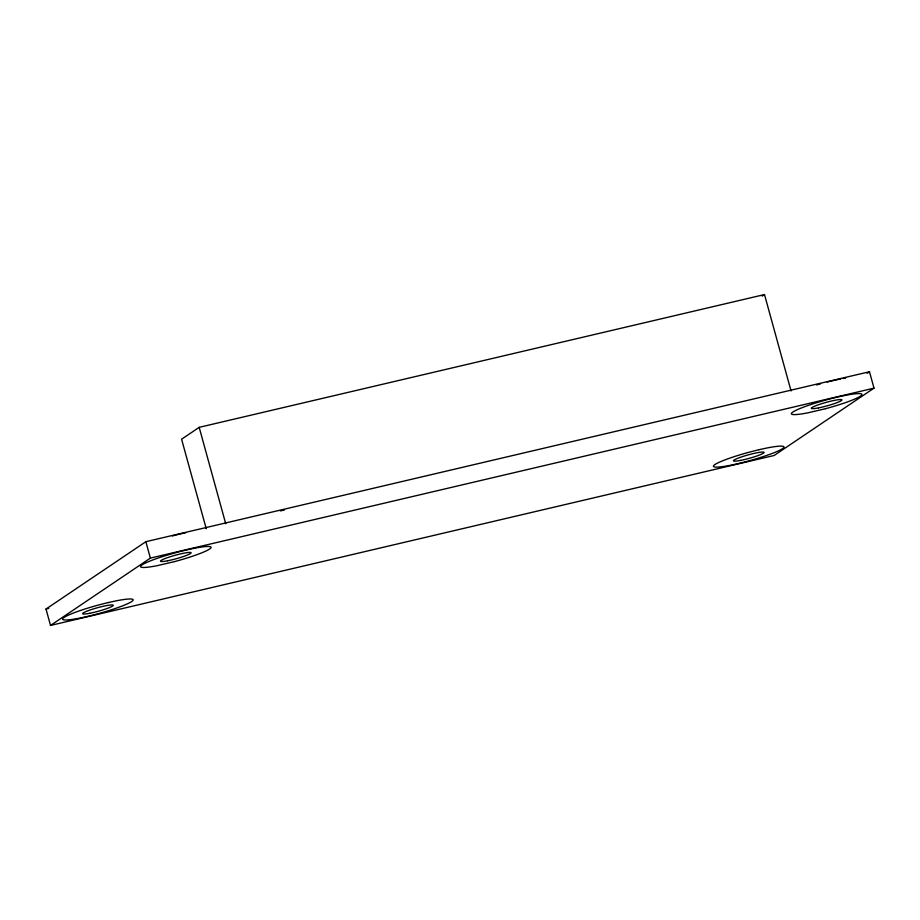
<?xml version="1.0" encoding="UTF-8"?>
<svg xmlns="http://www.w3.org/2000/svg" width="920" height="920" viewBox="0 0 920 920"><rect width="100%" height="100%" fill="white"/><g stroke="black" fill="none" stroke-linecap="round" stroke-linejoin="round"><path stroke-width="1.38" d="M791.062 390.977L764.497 294.561L199.18 427.34L181.585 439.208L206.241 528.735M46 609.04L145.854 541.696L869.481 371.737L874 388.148L774.145 455.48L50.519 625.439L46 609.04L48.794 608.384M50.519 625.439L150.374 558.106L874 388.148M762.151 296.136L764.497 294.561M867.1 373.336L869.481 371.737M280.312 510.933L284.51 509.956M199.18 427.34L225.733 523.756M145.854 541.696L150.374 558.106M172.373 535.969A36.627 4.151 -15.4 0 1 185.794 532.703M816.615 384.94A36.627 4.151 -15.4 0 1 820.582 383.812M827.149 382.065A36.627 4.151 -15.4 0 1 840.719 378.982M843.249 378.511A36.627 4.151 -15.4 0 1 845.652 378.097M174.65 561.579L157.148 565.685A36.627 4.151 -15.4 0 1 153.939 559.532A36.627 4.151 -15.4 0 1 209.334 546.514A36.627 4.151 -15.4 0 1 174.65 561.579M825.493 408.71L807.99 412.815A36.627 4.151 -15.4 0 1 804.77 406.663A36.627 4.151 -15.4 0 1 860.177 393.645A36.627 4.151 -15.4 0 1 825.493 408.71M108.146 602.577L99.026 604.877A36.627 4.151 -15.4 0 0 64.343 619.942A36.627 4.151 -15.4 0 0 119.749 606.924A36.627 4.151 -15.4 0 0 116.529 600.771L108.146 602.577M758.977 449.707L749.869 452.007A36.627 4.151 -15.4 0 0 715.185 467.072A36.627 4.151 -15.4 0 0 770.581 454.054A36.627 4.151 -15.4 0 0 767.372 447.902L758.977 449.707M89.815 613.272A15.916 1.805 -15.4 0 0 113.252 605.371A15.916 1.805 -15.4 0 0 90.654 609.81A15.916 1.805 -15.4 0 0 89.815 613.272M167.681 560.763A15.916 1.805 -15.4 0 0 191.118 552.862A15.916 1.805 -15.4 0 0 168.521 557.301A15.916 1.805 -15.4 0 0 167.681 560.763M818.524 407.893A15.916 1.805 -15.4 0 0 841.961 399.993A15.916 1.805 -15.4 0 0 819.363 404.432A15.916 1.805 -15.4 0 0 818.524 407.893M740.657 460.391A15.916 1.805 -15.4 0 0 764.094 452.502A15.916 1.805 -15.4 0 0 741.497 456.929A15.916 1.805 -15.4 0 0 740.657 460.391"/></g></svg>
